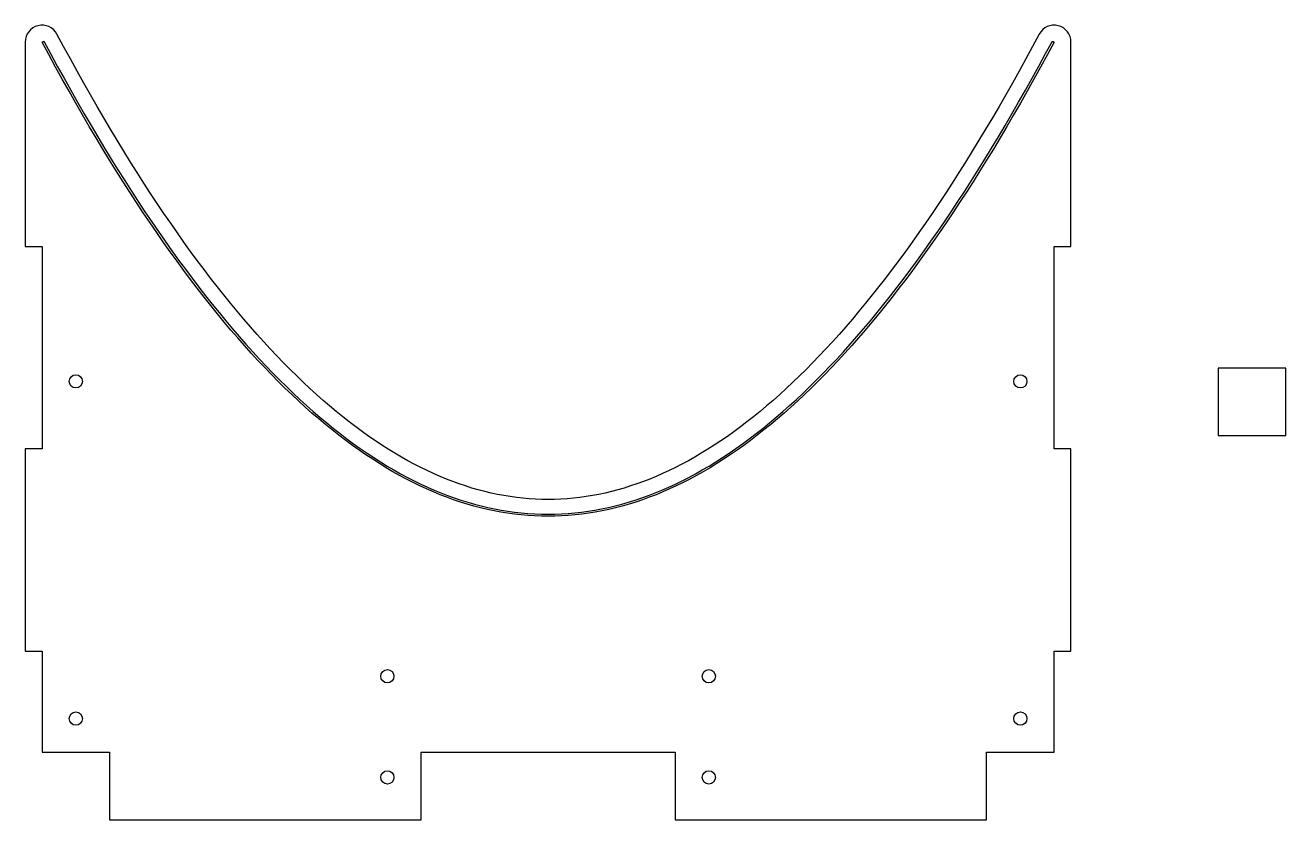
# Model space of a CAD drawing. Header units: inches. Extents: x -15.5 to 3.2, y -11.8 to 0.
import ezdxf

# ---------------------------------------------------------------- set-up
doc = ezdxf.new("R2010")
doc.units = ezdxf.units.IN
doc.header["$MEASUREMENT"] = 0

msp = doc.modelspace()

# ---------------------------------------------------------------- linework, layer by layer
msp.add_lwpolyline([(-14.831, -0.5), (-14.93, -0.318), (-15.03, -0.132, 0.779794), (-15.5, -0.25), (-15.5, -3.281), (-15.25, -3.281), (-15.25, -6.281), (-15.5, -6.281), (-15.5, -9.281), (-15.25, -9.281), (-15.25, -10.781), (-14.25, -10.781), (-14.25, -11.781), (-9.632, -11.781), (-9.632, -10.781), (-5.868, -10.781), (-5.868, -11.781), (-1.25, -11.781), (-1.25, -10.781), (-0.25, -10.781), (-0.25, -9.281), (0, -9.281), (0, -6.281), (-0.25, -6.281), (-0.25, -3.281), (0, -3.281), (0, -0.25, 0.779702), (-0.47, -0.132), (-0.57, -0.317), (-0.669, -0.5), (-0.769, -0.68), (-0.868, -0.857), (-0.967, -1.032), (-1.066, -1.205), (-1.165, -1.375), (-1.265, -1.542), (-1.364, -1.707), (-1.463, -1.869), (-1.562, -2.029), (-1.661, -2.186), (-1.76, -2.341), (-1.859, -2.493), (-1.958, -2.643), (-2.057, -2.79), (-2.156, -2.934), (-2.255, -3.076), (-2.353, -3.216), (-2.452, -3.353), (-2.551, -3.487), (-2.65, -3.619), (-2.748, -3.749), (-2.847, -3.876), (-2.945, -4), (-3.044, -4.122), (-3.142, -4.241), (-3.24, -4.358), (-3.339, -4.472), (-3.437, -4.584), (-3.535, -4.693), (-3.633, -4.8), (-3.731, -4.904), (-3.829, -5.006), (-3.927, -5.104), (-4.025, -5.201), (-4.122, -5.295), (-4.22, -5.386), (-4.317, -5.476), (-4.415, -5.562), (-4.512, -5.646), (-4.609, -5.727), (-4.706, -5.806), (-4.803, -5.882), (-4.9, -5.956), (-4.997, -6.028), (-5.093, -6.096), (-5.19, -6.163), (-5.286, -6.227), (-5.382, -6.288), (-5.479, -6.347), (-5.575, -6.403), (-5.67, -6.457), (-5.766, -6.509), (-5.862, -6.558), (-5.957, -6.604), (-6.052, -6.648), (-6.148, -6.69), (-6.243, -6.729), (-6.338, -6.766), (-6.433, -6.8), (-6.527, -6.832), (-6.622, -6.862), (-6.716, -6.889), (-6.811, -6.914), (-6.905, -6.936), (-6.999, -6.956), (-7.093, -6.974), (-7.187, -6.989), (-7.281, -7.002), (-7.375, -7.013), (-7.469, -7.021), (-7.563, -7.027), (-7.656, -7.03), (-7.753, -7.031), (-7.844, -7.03), (-7.937, -7.027), (-8.031, -7.021), (-8.125, -7.013), (-8.219, -7.002), (-8.313, -6.989), (-8.407, -6.974), (-8.501, -6.956), (-8.595, -6.936), (-8.689, -6.914), (-8.784, -6.889), (-8.878, -6.862), (-8.973, -6.832), (-9.067, -6.8), (-9.162, -6.766), (-9.257, -6.729), (-9.352, -6.69), (-9.448, -6.648), (-9.543, -6.604), (-9.638, -6.558), (-9.734, -6.509), (-9.83, -6.457), (-9.925, -6.403), (-10.021, -6.347), (-10.118, -6.288), (-10.214, -6.227), (-10.31, -6.163), (-10.407, -6.097), (-10.503, -6.028), (-10.6, -5.956), (-10.697, -5.883), (-10.794, -5.806), (-10.891, -5.727), (-10.988, -5.646), (-11.085, -5.562), (-11.183, -5.476), (-11.28, -5.387), (-11.378, -5.295), (-11.475, -5.201), (-11.573, -5.105), (-11.671, -5.006), (-11.769, -4.904), (-11.867, -4.8), (-11.965, -4.693), (-12.063, -4.584), (-12.161, -4.472), (-12.26, -4.358), (-12.358, -4.241), (-12.456, -4.122), (-12.555, -4), (-12.653, -3.876), (-12.752, -3.749), (-12.85, -3.62), (-12.949, -3.488), (-13.048, -3.353), (-13.147, -3.216), (-13.245, -3.077), (-13.344, -2.934), (-13.443, -2.79), (-13.542, -2.643), (-13.641, -2.493), (-13.74, -2.341), (-13.839, -2.186), (-13.938, -2.029), (-14.037, -1.869), (-14.136, -1.707), (-14.235, -1.542), (-14.335, -1.375), (-14.434, -1.205), (-14.533, -1.032), (-14.632, -0.857), (-14.731, -0.68)], format="xyb", close=True)
for points in [[(-15.15, -0.436), (-15.25, -0.25), (-15.224, -0.236), (-15.124, -0.422), (-15.024, -0.606), (-14.924, -0.787), (-14.824, -0.965), (-14.724, -1.141), (-14.624, -1.315), (-14.524, -1.486), (-14.424, -1.655), (-14.324, -1.821), (-14.224, -1.984), (-14.125, -2.145), (-14.025, -2.304), (-13.925, -2.46), (-13.825, -2.614), (-13.725, -2.765), (-13.625, -2.913), (-13.525, -3.059), (-13.425, -3.203), (-13.326, -3.344), (-13.226, -3.482), (-13.126, -3.618), (-13.026, -3.752), (-12.926, -3.883), (-12.826, -4.012), (-12.727, -4.138), (-12.627, -4.261), (-12.527, -4.382), (-12.427, -4.501), (-12.327, -4.617), (-12.228, -4.73), (-12.128, -4.841), (-12.028, -4.95), (-11.928, -5.056), (-11.829, -5.159), (-11.729, -5.26), (-11.629, -5.359), (-11.529, -5.455), (-11.43, -5.548), (-11.33, -5.639), (-11.23, -5.728), (-11.131, -5.813), (-11.031, -5.897), (-10.931, -5.978), (-10.832, -6.056), (-10.732, -6.132), (-10.632, -6.206), (-10.533, -6.277), (-10.433, -6.345), (-10.334, -6.411), (-10.234, -6.475), (-10.135, -6.536), (-10.035, -6.594), (-9.936, -6.65), (-9.836, -6.704), (-9.737, -6.754), (-9.637, -6.803), (-9.538, -6.849), (-9.438, -6.892), (-9.339, -6.933), (-9.239, -6.972), (-9.14, -7.008), (-9.041, -7.042), (-8.941, -7.073), (-8.842, -7.101), (-8.743, -7.127), (-8.643, -7.151), (-8.544, -7.172), (-8.445, -7.19), (-8.346, -7.207), (-8.246, -7.22), (-8.147, -7.231), (-8.048, -7.24), (-7.948, -7.246), (-7.849, -7.25), (-7.75, -7.251), (-7.651, -7.25), (-7.552, -7.246), (-7.452, -7.24), (-7.353, -7.231), (-7.254, -7.22), (-7.154, -7.207), (-7.055, -7.19), (-6.956, -7.172), (-6.857, -7.151), (-6.757, -7.127), (-6.658, -7.101), (-6.559, -7.073), (-6.459, -7.042), (-6.36, -7.008), (-6.261, -6.972), (-6.161, -6.933), (-6.062, -6.892), (-5.962, -6.849), (-5.863, -6.803), (-5.763, -6.754), (-5.664, -6.704), (-5.564, -6.65), (-5.465, -6.594), (-5.365, -6.536), (-5.266, -6.475), (-5.166, -6.411), (-5.067, -6.345), (-4.967, -6.277), (-4.868, -6.206), (-4.768, -6.132), (-4.668, -6.056), (-4.569, -5.978), (-4.469, -5.897), (-4.369, -5.813), (-4.27, -5.728), (-4.17, -5.639), (-4.07, -5.548), (-3.971, -5.455), (-3.871, -5.359), (-3.771, -5.26), (-3.671, -5.159), (-3.572, -5.056), (-3.472, -4.95), (-3.372, -4.841), (-3.272, -4.73), (-3.173, -4.617), (-3.073, -4.501), (-2.973, -4.382), (-2.873, -4.261), (-2.773, -4.138), (-2.674, -4.012), (-2.574, -3.883), (-2.474, -3.752), (-2.374, -3.618), (-2.274, -3.482), (-2.174, -3.344), (-2.075, -3.203), (-1.975, -3.059), (-1.875, -2.913), (-1.775, -2.765), (-1.675, -2.614), (-1.575, -2.46), (-1.475, -2.304), (-1.375, -2.145), (-1.276, -1.984), (-1.176, -1.821), (-1.076, -1.655), (-0.976, -1.486), (-0.876, -1.315), (-0.776, -1.141), (-0.676, -0.965), (-0.576, -0.787), (-0.476, -0.606), (-0.376, -0.422), (-0.276, -0.236), (-0.25, -0.25), (-0.35, -0.436), (-0.45, -0.62), (-0.55, -0.801), (-0.65, -0.98), (-0.75, -1.156), (-0.85, -1.33), (-0.95, -1.501), (-1.05, -1.67), (-1.15, -1.836), (-1.25, -2), (-1.35, -2.161), (-1.45, -2.32), (-1.55, -2.476), (-1.65, -2.63), (-1.75, -2.781), (-1.85, -2.93), (-1.95, -3.076), (-2.05, -3.22), (-2.15, -3.361), (-2.25, -3.5), (-2.35, -3.636), (-2.45, -3.77), (-2.55, -3.901), (-2.65, -4.03), (-2.75, -4.156), (-2.85, -4.28), (-2.95, -4.401), (-3.05, -4.52), (-3.15, -4.636), (-3.25, -4.75), (-3.35, -4.861), (-3.45, -4.97), (-3.55, -5.076), (-3.65, -5.18), (-3.75, -5.281), (-3.85, -5.38), (-3.95, -5.476), (-4.05, -5.57), (-4.15, -5.661), (-4.25, -5.75), (-4.35, -5.836), (-4.45, -5.92), (-4.55, -6.001), (-4.65, -6.08), (-4.75, -6.156), (-4.85, -6.23), (-4.95, -6.301), (-5.05, -6.37), (-5.15, -6.436), (-5.25, -6.5), (-5.35, -6.561), (-5.45, -6.62), (-5.55, -6.676), (-5.65, -6.73), (-5.75, -6.781), (-5.85, -6.83), (-5.95, -6.876), (-6.05, -6.92), (-6.15, -6.961), (-6.25, -7), (-6.35, -7.036), (-6.45, -7.07), (-6.55, -7.101), (-6.65, -7.13), (-6.75, -7.156), (-6.85, -7.18), (-6.95, -7.201), (-7.05, -7.22), (-7.15, -7.236), (-7.25, -7.25), (-7.35, -7.261), (-7.45, -7.27), (-7.55, -7.276), (-7.65, -7.28), (-7.75, -7.281), (-7.85, -7.28), (-7.95, -7.276), (-8.05, -7.27), (-8.15, -7.261), (-8.25, -7.25), (-8.35, -7.236), (-8.45, -7.22), (-8.55, -7.201), (-8.65, -7.18), (-8.75, -7.156), (-8.85, -7.13), (-8.95, -7.101), (-9.05, -7.07), (-9.15, -7.036), (-9.25, -7), (-9.35, -6.961), (-9.45, -6.92), (-9.55, -6.876), (-9.65, -6.83), (-9.75, -6.781), (-9.85, -6.73), (-9.95, -6.676), (-10.05, -6.62), (-10.15, -6.561), (-10.25, -6.5), (-10.35, -6.436), (-10.45, -6.37), (-10.55, -6.301), (-10.65, -6.23), (-10.75, -6.156), (-10.85, -6.08), (-10.95, -6.001), (-11.05, -5.92), (-11.15, -5.836), (-11.25, -5.75), (-11.35, -5.661), (-11.45, -5.57), (-11.55, -5.476), (-11.65, -5.38), (-11.75, -5.281), (-11.85, -5.18), (-11.95, -5.076), (-12.05, -4.97), (-12.15, -4.861), (-12.25, -4.75), (-12.35, -4.636), (-12.45, -4.52), (-12.55, -4.401), (-12.65, -4.28), (-12.75, -4.156), (-12.85, -4.03), (-12.95, -3.901), (-13.05, -3.77), (-13.15, -3.636), (-13.25, -3.5), (-13.35, -3.361), (-13.45, -3.22), (-13.55, -3.076), (-13.65, -2.93), (-13.75, -2.781), (-13.85, -2.63), (-13.95, -2.476), (-14.05, -2.32), (-14.15, -2.161), (-14.25, -2), (-14.35, -1.836), (-14.45, -1.67), (-14.55, -1.501), (-14.65, -1.33), (-14.75, -1.156), (-14.85, -0.98), (-14.95, -0.801), (-15.05, -0.62)], [(2.184, -6.083), (3.184, -6.083), (3.184, -5.083), (2.184, -5.083)]]:
    msp.add_lwpolyline(points, close=True)
for centre in [(-14.75, -5.281), (-0.75, -5.281), (-10.132, -9.653), (-5.368, -9.653), (-14.75, -10.281), (-0.75, -10.281), (-10.132, -11.153), (-5.368, -11.153)]:
    msp.add_circle(centre, 0.098)

doc.saveas('drawing.dxf')
